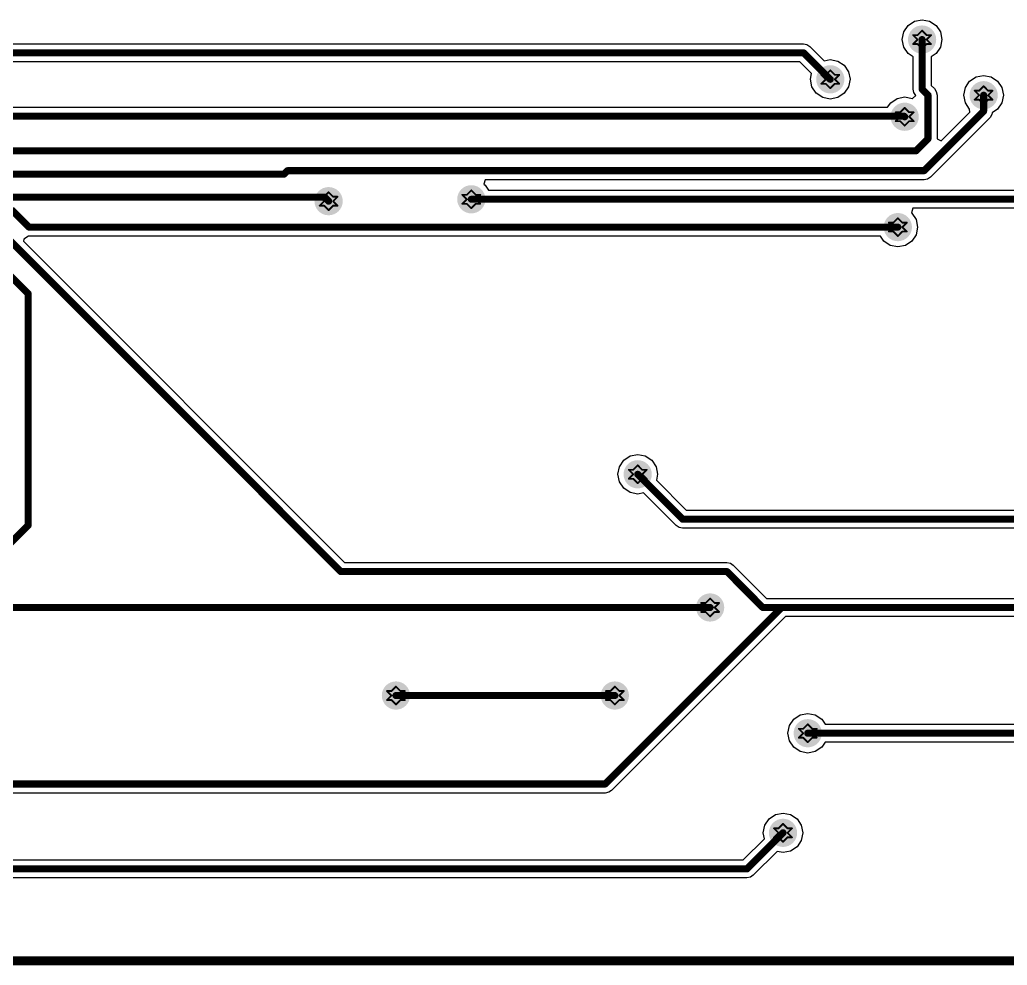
# Model space of a CAD drawing. Header units: millimetres. Extents: x 13 to 607, y 0 to 420.
# Drawn here: x 447.6 to 503.4, y 225.3 to 278.8 of the extents above; entities that cross this region are included whole.
import ezdxf

# ---------------------------------------------------------------- set-up
doc = ezdxf.new("R2010")
doc.units = ezdxf.units.MM
for name, color, linetype in [('BottomLayer', 5, 'Continuous'), ('DrillDrawing', 1, 'Continuous'), ('Mechanical1', 6, 'Continuous')]:
    doc.layers.add(name, color=color, linetype=linetype)

msp = doc.modelspace()

# ---------------------------------------------------------------- hatches: boundary and pattern name
at = {"layer": 'BottomLayer'}
h = msp.add_hatch(color=5, dxfattribs=at)
edge = h.paths.add_edge_path()
edge.add_arc((498.612, 277.643), 0.799, 0, 360, ccw=False)
h = msp.add_hatch(color=5, dxfattribs=at)
edge = h.paths.add_edge_path()
edge.add_arc((493.421, 275.395), 0.799, 0, 360, ccw=False)
h = msp.add_hatch(color=5, dxfattribs=at)
edge = h.paths.add_edge_path()
edge.add_arc((502.094, 274.496), 0.799, 0, 360, ccw=False)
h = msp.add_hatch(color=5, dxfattribs=at)
edge = h.paths.add_edge_path()
edge.add_arc((497.628, 273.278), 0.799, 0, 360, ccw=False)
h = msp.add_hatch(color=5, dxfattribs=at)
edge = h.paths.add_edge_path()
edge.add_arc((465.047, 268.503), 0.799, 0, 360, ccw=False)
h = msp.add_hatch(color=5, dxfattribs=at)
edge = h.paths.add_edge_path()
edge.add_arc((473.118, 268.61), 0.799, 0, 360, ccw=False)
h = msp.add_hatch(color=5, dxfattribs=at)
edge = h.paths.add_edge_path()
edge.add_arc((497.242, 267.037), 0.799, 0, 360, ccw=False)
h = msp.add_hatch(color=5, dxfattribs=at)
edge = h.paths.add_edge_path()
edge.add_arc((482.529, 253.059), 0.799, 0, 360, ccw=False)
h = msp.add_hatch(color=5, dxfattribs=at)
edge = h.paths.add_edge_path()
edge.add_arc((486.624, 245.527), 0.799, 0, 360, ccw=False)
h = msp.add_hatch(color=5, dxfattribs=at)
edge = h.paths.add_edge_path()
edge.add_arc((468.855, 240.547), 0.799, 0, 360, ccw=False)
h = msp.add_hatch(color=5, dxfattribs=at)
edge = h.paths.add_edge_path()
edge.add_arc((481.237, 240.547), 0.799, 0, 360, ccw=False)
h = msp.add_hatch(color=5, dxfattribs=at)
edge = h.paths.add_edge_path()
edge.add_arc((492.146, 238.416), 0.799, 0, 360, ccw=False)
h = msp.add_hatch(color=5, dxfattribs=at)
edge = h.paths.add_edge_path()
edge.add_arc((490.747, 232.783), 0.799, 0, 360, ccw=False)

# ---------------------------------------------------------------- linework, layer by layer
for p, q in [((498.183, 278.678), (498.612, 278.763)), ((498.612, 278.763), (499.04, 278.678)), ((497.577, 278.071), (497.82, 278.435)), ((497.82, 278.435), (498.183, 278.678)), ((499.04, 278.678), (499.404, 278.435)), ((499.404, 278.435), (499.647, 278.071)), ((497.491, 277.643), (497.577, 278.071)), ((497.577, 277.214), (497.491, 277.643)), ((499.647, 278.071), (499.732, 277.643)), ((499.732, 277.643), (499.647, 277.214)), ((394.322, 277.403), (491.906, 277.403)), ((491.906, 277.403), (492.1, 277.364)), ((492.1, 277.364), (492.266, 277.254)), ((492.266, 277.254), (493.073, 276.447)), ((497.82, 276.85), (497.577, 277.214)), ((499.647, 277.214), (499.404, 276.85)), ((493.073, 276.447), (493.421, 276.516)), ((493.421, 276.516), (493.849, 276.43)), ((498.102, 276.661), (497.82, 276.85)), ((498.102, 274.842), (498.102, 276.661)), ((499.404, 276.85), (499.121, 276.661)), ((499.121, 276.661), (499.121, 275.053)), ((491.695, 276.385), (394.533, 276.385)), ((492.364, 275.715), (491.695, 276.385)), ((493.849, 276.43), (494.213, 276.188)), ((494.213, 276.188), (494.456, 275.824)), ((492.3, 275.395), (492.364, 275.715)), ((492.386, 274.967), (492.3, 275.395)), ((494.456, 275.824), (494.541, 275.395)), ((494.541, 275.395), (494.456, 274.967)), ((501.301, 275.289), (501.665, 275.531)), ((501.665, 275.531), (502.094, 275.617)), ((502.094, 275.617), (502.522, 275.531)), ((502.522, 275.531), (502.886, 275.289)), ((492.629, 274.603), (492.386, 274.967)), ((494.456, 274.967), (494.213, 274.603)), ((498.141, 274.647), (498.102, 274.842)), ((499.121, 275.053), (499.307, 274.867)), ((499.307, 274.867), (499.418, 274.701)), ((500.973, 274.496), (501.059, 274.925)), ((501.059, 274.925), (501.301, 275.289)), ((502.886, 275.289), (503.129, 274.925)), ((503.129, 274.925), (503.214, 274.496)), ((492.992, 274.36), (492.629, 274.603)), ((493.421, 274.275), (492.992, 274.36)), ((493.849, 274.36), (493.421, 274.275)), ((494.213, 274.603), (493.849, 274.36)), ((496.836, 274.071), (497.199, 274.314)), ((497.199, 274.314), (497.628, 274.399)), ((497.628, 274.399), (498.057, 274.314)), ((498.057, 274.314), (498.072, 274.303)), ((498.072, 274.303), (498.252, 274.482)), ((498.252, 274.482), (498.141, 274.647)), ((499.418, 274.701), (499.457, 274.507)), ((499.457, 274.507), (499.457, 272.037)), ((501.059, 274.068), (500.973, 274.496)), ((503.214, 274.496), (503.129, 274.068)), ((439.37, 273.815), (496.665, 273.815)), ((496.665, 273.815), (496.836, 274.071)), ((501.301, 273.704), (501.059, 274.068)), ((501.318, 273.54), (501.301, 273.704)), ((502.886, 273.704), (502.584, 273.503)), ((503.129, 274.068), (502.886, 273.704)), ((502.454, 273.235), (499.085, 269.867)), ((499.692, 271.914), (501.318, 273.54)), ((502.564, 273.401), (502.454, 273.235)), ((502.584, 273.503), (502.564, 273.401)), ((499.457, 272.037), (499.472, 272.023)), ((499.472, 272.023), (499.692, 271.914)), ((499.085, 269.867), (498.92, 269.756)), ((473.894, 269.718), (473.817, 269.464)), ((473.817, 269.464), (473.91, 269.402)), ((498.725, 269.718), (473.894, 269.718)), ((473.91, 269.402), (474.099, 269.119)), ((498.92, 269.756), (498.725, 269.718)), ((474.099, 269.119), (505.08, 269.119)), ((498.084, 268.101), (498.007, 267.847)), ((505.291, 268.101), (498.084, 268.101)), ((498.007, 267.847), (498.034, 267.829)), ((498.034, 267.829), (498.277, 267.465)), ((498.277, 267.465), (498.362, 267.037)), ((498.362, 267.037), (498.277, 266.608)), ((448.081, 266.531), (447.806, 266.35)), ((448.099, 266.527), (448.081, 266.531)), ((496.26, 266.527), (448.099, 266.527)), ((496.449, 266.244), (496.26, 266.527)), ((498.277, 266.608), (498.034, 266.244)), ((447.806, 266.35), (447.784, 266.235)), ((447.784, 266.235), (465.955, 248.064)), ((496.813, 266.002), (496.449, 266.244)), ((497.242, 265.916), (496.813, 266.002)), ((497.67, 266.002), (497.242, 265.916)), ((498.034, 266.244), (497.67, 266.002)), ((482.1, 254.094), (482.529, 254.179)), ((482.529, 254.179), (482.957, 254.094)), ((481.494, 253.488), (481.737, 253.851)), ((481.737, 253.851), (482.1, 254.094)), ((482.957, 254.094), (483.321, 253.851)), ((483.321, 253.851), (483.564, 253.488)), ((481.408, 253.059), (481.494, 253.488)), ((481.494, 252.63), (481.408, 253.059)), ((483.564, 253.488), (483.649, 253.059)), ((483.649, 253.059), (483.583, 252.725)), ((481.737, 252.267), (481.494, 252.63)), ((483.583, 252.725), (485.277, 251.031)), ((482.1, 252.024), (481.737, 252.267)), ((482.529, 251.939), (482.1, 252.024)), ((482.863, 252.005), (482.529, 251.939)), ((484.706, 250.162), (482.863, 252.005)), ((485.277, 251.031), (507.889, 251.031)), ((484.871, 250.051), (484.706, 250.162)), ((485.066, 250.013), (484.871, 250.051)), ((507.889, 250.013), (485.066, 250.013)), ((465.955, 248.064), (487.576, 248.064)), ((487.576, 248.064), (487.771, 248.025)), ((487.771, 248.025), (487.936, 247.915)), ((487.936, 247.915), (489.815, 246.036)), ((489.815, 246.036), (507.802, 246.036)), ((490.887, 245.018), (481.053, 235.184)), ((507.802, 245.018), (490.887, 245.018)), ((491.111, 238.844), (491.354, 239.208)), ((491.354, 239.208), (491.717, 239.451)), ((491.717, 239.451), (492.146, 239.536)), ((492.146, 239.536), (492.575, 239.451)), ((492.575, 239.451), (492.938, 239.208)), ((492.938, 239.208), (493.127, 238.925)), ((491.026, 238.416), (491.111, 238.844)), ((493.127, 238.925), (508.226, 238.925)), ((491.111, 237.987), (491.026, 238.416)), ((491.354, 237.624), (491.111, 237.987)), ((491.717, 237.381), (491.354, 237.624)), ((492.146, 237.295), (491.717, 237.381)), ((492.575, 237.381), (492.146, 237.295)), ((492.938, 237.624), (492.575, 237.381)), ((493.127, 237.906), (492.938, 237.624)), ((508.437, 237.906), (493.127, 237.906)), ((481.053, 235.184), (480.888, 235.073)), ((480.693, 235.035), (438.631, 235.035)), ((480.888, 235.073), (480.693, 235.035)), ((489.712, 233.212), (489.955, 233.575)), ((489.955, 233.575), (490.318, 233.818)), ((490.318, 233.818), (490.747, 233.903)), ((490.747, 233.903), (491.176, 233.818)), ((491.176, 233.818), (491.539, 233.575)), ((491.539, 233.575), (491.782, 233.212)), ((489.627, 232.783), (489.712, 233.212)), ((491.782, 233.212), (491.868, 232.783)), ((488.496, 231.252), (489.693, 232.449)), ((489.693, 232.449), (489.627, 232.783)), ((491.782, 232.354), (491.539, 231.991)), ((491.868, 232.783), (491.782, 232.354)), ((491.539, 231.991), (491.176, 231.748)), ((423.303, 231.252), (488.496, 231.252)), ((490.413, 231.729), (489.067, 230.383)), ((490.747, 231.663), (490.413, 231.729)), ((491.176, 231.748), (490.747, 231.663)), ((488.707, 230.233), (423.092, 230.233)), ((488.902, 230.272), (488.707, 230.233)), ((489.067, 230.383), (488.902, 230.272)), ((364.753, 225.548), (534.574, 225.548))]:
    msp.add_line(p, q, dxfattribs=at)
at = {"layer": 'BottomLayer', "const_width": 0.4}
for points in [[(498.612, 274.842), (498.612, 277.643)], [(491.906, 276.894), (394.322, 276.894)], [(493.247, 275.552), (491.906, 276.894)], [(493.264, 275.552), (493.247, 275.552)], [(493.421, 275.395), (493.264, 275.552)], [(498.947, 274.507), (498.612, 274.842)], [(498.947, 272.03), (498.947, 274.507)], [(502.094, 273.595), (502.094, 274.496)], [(502.094, 273.595), (498.725, 270.227)], [(497.6, 273.306), (438.435, 273.306)], [(497.628, 273.278), (497.6, 273.306)], [(498.947, 272.03), (498.267, 271.35)], [(498.267, 271.35), (435.715, 271.35)], [(462.719, 270.227), (462.523, 270.031)], [(498.725, 270.227), (462.719, 270.227)], [(462.523, 270.031), (438.661, 270.031)], [(464.82, 268.73), (444.149, 268.73)], [(465.047, 268.503), (464.82, 268.73)], [(505.291, 268.61), (473.118, 268.61)], [(448.099, 267.037), (447.105, 268.031)], [(497.242, 267.037), (448.099, 267.037)], [(465.744, 247.555), (446.567, 266.732)], [(448.049, 263.281), (445.268, 266.062)], [(448.049, 250.164), (448.049, 263.281)], [(485.066, 250.522), (482.529, 253.059)], [(448.049, 250.164), (444.116, 246.231)], [(510.599, 250.522), (485.066, 250.522)], [(487.576, 247.555), (465.744, 247.555)], [(489.604, 245.527), (487.576, 247.555)], [(486.624, 245.527), (444.82, 245.527)], [(490.676, 245.527), (480.693, 235.544)], [(490.676, 245.527), (489.604, 245.527)], [(510.599, 245.527), (490.676, 245.527)], [(481.237, 240.547), (468.855, 240.547)], [(508.437, 238.416), (492.146, 238.416)], [(480.693, 235.544), (438.631, 235.544)], [(490.747, 232.783), (488.707, 230.743)], [(488.707, 230.743), (423.092, 230.743)]]:
    msp.add_lwpolyline(points, dxfattribs=at)
at = {"layer": 'BottomLayer', "const_width": 0.2}
for points in [[(498.712, 277.643, -1), (498.512, 277.643, -1)], [(492.005, 276.894, -1), (491.806, 276.894, -1)], [(492.005, 276.894, -1), (491.806, 276.894, -1)], [(493.347, 275.552, -1), (493.147, 275.552, -1)], [(493.347, 275.552, -1), (493.147, 275.552, -1)], [(493.364, 275.552, -1), (493.164, 275.552, -1)], [(493.364, 275.552, -1), (493.164, 275.552, -1)], [(493.521, 275.395, -1), (493.321, 275.395, -1)], [(498.712, 274.842, -1), (498.512, 274.842, -1)], [(498.712, 274.842, -1), (498.512, 274.842, -1)], [(499.047, 274.507, -1), (498.847, 274.507, -1)], [(499.047, 274.507, -1), (498.847, 274.507, -1)], [(502.194, 274.496, -1), (501.994, 274.496, -1)], [(502.194, 273.595, -1), (501.994, 273.595, -1)], [(502.194, 273.595, -1), (501.994, 273.595, -1)], [(497.7, 273.306, -1), (497.501, 273.306, -1)], [(497.7, 273.306, -1), (497.501, 273.306, -1)], [(497.728, 273.278, -1), (497.528, 273.278, -1)], [(499.047, 272.03, -1), (498.847, 272.03, -1)], [(499.047, 272.03, -1), (498.847, 272.03, -1)], [(498.367, 271.35, -1), (498.167, 271.35, -1)], [(498.367, 271.35, -1), (498.167, 271.35, -1)], [(462.819, 270.227, -1), (462.619, 270.227, -1)], [(462.819, 270.227, -1), (462.619, 270.227, -1)], [(498.825, 270.227, -1), (498.625, 270.227, -1)], [(498.825, 270.227, -1), (498.625, 270.227, -1)], [(462.623, 270.031, -1), (462.423, 270.031, -1)], [(462.623, 270.031, -1), (462.423, 270.031, -1)], [(464.92, 268.73, -1), (464.72, 268.73, -1)], [(464.92, 268.73, -1), (464.72, 268.73, -1)], [(465.147, 268.503, -1), (464.947, 268.503, -1)], [(473.217, 268.61, -1), (473.018, 268.61, -1)], [(448.199, 267.037, -1), (447.999, 267.037, -1)], [(448.199, 267.037, -1), (447.999, 267.037, -1)], [(497.341, 267.037, -1), (497.142, 267.037, -1)], [(448.149, 263.281, -1), (447.949, 263.281, -1)], [(448.149, 263.281, -1), (447.949, 263.281, -1)], [(482.629, 253.059, -1), (482.429, 253.059, -1)], [(448.149, 250.164, -1), (447.949, 250.164, -1)], [(448.149, 250.164, -1), (447.949, 250.164, -1)], [(485.166, 250.522, -1), (484.966, 250.522, -1)], [(485.166, 250.522, -1), (484.966, 250.522, -1)], [(465.844, 247.555, -1), (465.644, 247.555, -1)], [(465.844, 247.555, -1), (465.644, 247.555, -1)], [(487.676, 247.555, -1), (487.476, 247.555, -1)], [(487.676, 247.555, -1), (487.476, 247.555, -1)], [(486.724, 245.527, -1), (486.525, 245.527, -1)], [(489.704, 245.527, -1), (489.504, 245.527, -1)], [(489.704, 245.527, -1), (489.504, 245.527, -1)], [(490.776, 245.527, -1), (490.576, 245.527, -1)], [(490.776, 245.527, -1), (490.576, 245.527, -1)], [(490.776, 245.527, -1), (490.576, 245.527, -1)], [(468.955, 240.547, -1), (468.755, 240.547, -1)], [(481.337, 240.547, -1), (481.137, 240.547, -1)], [(492.246, 238.416, -1), (492.046, 238.416, -1)], [(480.793, 235.544, -1), (480.593, 235.544, -1)], [(480.793, 235.544, -1), (480.593, 235.544, -1)], [(490.847, 232.783, -1), (490.647, 232.783, -1)], [(488.807, 230.743, -1), (488.607, 230.743, -1)], [(488.807, 230.743, -1), (488.607, 230.743, -1)]]:
    msp.add_lwpolyline(points, format="xyb", close=True, dxfattribs=at)
at = {"layer": 'DrillDrawing', "const_width": 0.101}
for points in [[(498.612, 278.15), (498.358, 277.896)], [(498.865, 277.896), (498.612, 278.15)], [(498.358, 277.896), (498.104, 277.896)], [(498.358, 277.643), (498.104, 277.896)], [(498.358, 277.643), (498.104, 277.389)], [(499.119, 277.896), (498.865, 277.643)], [(499.119, 277.896), (498.865, 277.896)], [(499.119, 277.389), (498.865, 277.643)], [(498.358, 277.389), (498.104, 277.389)], [(498.612, 277.135), (498.358, 277.389)], [(498.865, 277.389), (498.612, 277.135)], [(499.119, 277.389), (498.865, 277.389)], [(493.421, 275.903), (493.167, 275.649)], [(493.674, 275.649), (493.421, 275.903)], [(493.167, 275.649), (492.913, 275.649)], [(493.167, 275.395), (492.913, 275.649)], [(493.167, 275.395), (492.913, 275.142)], [(493.928, 275.649), (493.674, 275.395)], [(493.928, 275.649), (493.674, 275.649)], [(493.928, 275.142), (493.674, 275.395)], [(493.167, 275.142), (492.913, 275.142)], [(493.421, 274.888), (493.167, 275.142)], [(493.674, 275.142), (493.421, 274.888)], [(493.928, 275.142), (493.674, 275.142)], [(501.84, 274.75), (501.586, 274.75)], [(501.84, 274.496), (501.586, 274.75)], [(502.094, 275.004), (501.84, 274.75)], [(502.347, 274.75), (502.094, 275.004)], [(502.601, 274.75), (502.347, 274.496)], [(502.601, 274.75), (502.347, 274.75)], [(501.84, 274.496), (501.586, 274.243)], [(501.84, 274.243), (501.586, 274.243)], [(502.094, 273.989), (501.84, 274.243)], [(502.347, 274.243), (502.094, 273.989)], [(502.601, 274.243), (502.347, 274.496)], [(502.601, 274.243), (502.347, 274.243)], [(497.628, 273.786), (497.374, 273.532)], [(497.882, 273.532), (497.628, 273.786)], [(497.374, 273.532), (497.121, 273.532)], [(497.374, 273.278), (497.121, 273.532)], [(497.374, 273.278), (497.121, 273.025)], [(498.135, 273.532), (497.882, 273.278)], [(498.135, 273.532), (497.882, 273.532)], [(498.135, 273.025), (497.882, 273.278)], [(497.374, 273.025), (497.121, 273.025)], [(497.628, 272.771), (497.374, 273.025)], [(497.882, 273.025), (497.628, 272.771)], [(498.135, 273.025), (497.882, 273.025)], [(464.794, 268.756), (464.54, 268.756)], [(464.794, 268.503), (464.54, 268.756)], [(465.047, 269.01), (464.794, 268.756)], [(465.301, 268.756), (465.047, 269.01)], [(465.555, 268.756), (465.301, 268.503)], [(465.555, 268.756), (465.301, 268.756)], [(472.864, 268.864), (472.61, 268.864)], [(472.864, 268.61), (472.61, 268.864)], [(472.864, 268.61), (472.61, 268.356)], [(473.118, 269.117), (472.864, 268.864)], [(473.371, 268.864), (473.118, 269.117)], [(473.625, 268.864), (473.371, 268.61)], [(473.625, 268.864), (473.371, 268.864)], [(473.625, 268.356), (473.371, 268.61)], [(464.794, 268.503), (464.54, 268.249)], [(464.794, 268.249), (464.54, 268.249)], [(465.047, 267.995), (464.794, 268.249)], [(465.301, 268.249), (465.047, 267.995)], [(465.555, 268.249), (465.301, 268.503)], [(465.555, 268.249), (465.301, 268.249)], [(472.864, 268.356), (472.61, 268.356)], [(473.118, 268.102), (472.864, 268.356)], [(473.371, 268.356), (473.118, 268.102)], [(473.625, 268.356), (473.371, 268.356)], [(497.242, 267.544), (496.988, 267.29)], [(497.495, 267.29), (497.242, 267.544)], [(496.988, 267.29), (496.734, 267.29)], [(496.988, 267.037), (496.734, 267.29)], [(496.988, 267.037), (496.734, 266.783)], [(497.749, 267.29), (497.495, 267.037)], [(497.749, 267.29), (497.495, 267.29)], [(497.749, 266.783), (497.495, 267.037)], [(496.988, 266.783), (496.734, 266.783)], [(497.242, 266.529), (496.988, 266.783)], [(497.495, 266.783), (497.242, 266.529)], [(497.749, 266.783), (497.495, 266.783)], [(482.529, 253.567), (482.275, 253.313)], [(482.782, 253.313), (482.529, 253.567)], [(482.275, 253.313), (482.021, 253.313)], [(482.275, 253.059), (482.021, 253.313)], [(482.275, 253.059), (482.021, 252.805)], [(483.036, 253.313), (482.782, 253.059)], [(483.036, 253.313), (482.782, 253.313)], [(483.036, 252.805), (482.782, 253.059)], [(482.275, 252.805), (482.021, 252.805)], [(482.529, 252.552), (482.275, 252.805)], [(482.782, 252.805), (482.529, 252.552)], [(483.036, 252.805), (482.782, 252.805)], [(486.371, 245.781), (486.117, 245.781)], [(486.371, 245.527), (486.117, 245.781)], [(486.624, 246.034), (486.371, 245.781)], [(486.878, 245.781), (486.624, 246.034)], [(487.132, 245.781), (486.878, 245.527)], [(487.132, 245.781), (486.878, 245.781)], [(486.371, 245.527), (486.117, 245.273)], [(486.371, 245.273), (486.117, 245.273)], [(486.624, 245.02), (486.371, 245.273)], [(486.878, 245.273), (486.624, 245.02)], [(487.132, 245.273), (486.878, 245.527)], [(487.132, 245.273), (486.878, 245.273)], [(468.601, 240.801), (468.347, 240.801)], [(468.601, 240.547), (468.347, 240.801)], [(468.855, 241.055), (468.601, 240.801)], [(469.109, 240.801), (468.855, 241.055)], [(469.362, 240.801), (469.109, 240.547)], [(469.362, 240.801), (469.109, 240.801)], [(480.983, 240.801), (480.729, 240.801)], [(480.983, 240.547), (480.729, 240.801)], [(481.237, 241.055), (480.983, 240.801)], [(481.491, 240.801), (481.237, 241.055)], [(481.744, 240.801), (481.491, 240.547)], [(481.744, 240.801), (481.491, 240.801)], [(468.601, 240.547), (468.347, 240.293)], [(468.601, 240.293), (468.347, 240.293)], [(468.855, 240.04), (468.601, 240.293)], [(469.109, 240.293), (468.855, 240.04)], [(469.362, 240.293), (469.109, 240.547)], [(469.362, 240.293), (469.109, 240.293)], [(480.983, 240.547), (480.729, 240.293)], [(480.983, 240.293), (480.729, 240.293)], [(481.237, 240.04), (480.983, 240.293)], [(481.491, 240.293), (481.237, 240.04)], [(481.744, 240.293), (481.491, 240.547)], [(481.744, 240.293), (481.491, 240.293)], [(491.892, 238.669), (491.639, 238.669)], [(491.892, 238.416), (491.639, 238.669)], [(492.146, 238.923), (491.892, 238.669)], [(492.4, 238.669), (492.146, 238.923)], [(492.654, 238.669), (492.4, 238.416)], [(492.654, 238.669), (492.4, 238.669)], [(491.892, 238.416), (491.639, 238.162)], [(491.892, 238.162), (491.639, 238.162)], [(492.146, 237.908), (491.892, 238.162)], [(492.4, 238.162), (492.146, 237.908)], [(492.654, 238.162), (492.4, 238.416)], [(492.654, 238.162), (492.4, 238.162)], [(490.493, 233.037), (490.24, 233.037)], [(490.493, 232.783), (490.24, 233.037)], [(490.747, 233.29), (490.493, 233.037)], [(491.001, 233.037), (490.747, 233.29)], [(491.255, 233.037), (491.001, 232.783)], [(491.255, 233.037), (491.001, 233.037)], [(490.493, 232.783), (490.24, 232.529)], [(490.493, 232.529), (490.24, 232.529)], [(490.747, 232.275), (490.493, 232.529)], [(491.001, 232.529), (490.747, 232.275)], [(491.255, 232.529), (491.001, 232.783)], [(491.255, 232.529), (491.001, 232.529)]]:
    msp.add_lwpolyline(points, dxfattribs=at)
at = {"layer": 'DrillDrawing', "const_width": 0.0507}
for points in [[(498.637, 278.15, -1), (498.586, 278.15, -1)], [(498.637, 278.15, -1), (498.586, 278.15, -1)], [(498.13, 277.896, -1), (498.079, 277.896, -1)], [(498.13, 277.896, -1), (498.079, 277.896, -1)], [(498.383, 277.896, -1), (498.333, 277.896, -1)], [(498.383, 277.896, -1), (498.333, 277.896, -1)], [(498.383, 277.643, -1), (498.333, 277.643, -1)], [(498.383, 277.643, -1), (498.333, 277.643, -1)], [(498.891, 277.896, -1), (498.84, 277.896, -1)], [(498.891, 277.896, -1), (498.84, 277.896, -1)], [(498.891, 277.643, -1), (498.84, 277.643, -1)], [(498.891, 277.643, -1), (498.84, 277.643, -1)], [(499.145, 277.896, -1), (499.094, 277.896, -1)], [(499.145, 277.896, -1), (499.094, 277.896, -1)], [(498.13, 277.389, -1), (498.079, 277.389, -1)], [(498.13, 277.389, -1), (498.079, 277.389, -1)], [(498.383, 277.389, -1), (498.333, 277.389, -1)], [(498.383, 277.389, -1), (498.333, 277.389, -1)], [(498.637, 277.135, -1), (498.586, 277.135, -1)], [(498.637, 277.135, -1), (498.586, 277.135, -1)], [(498.891, 277.389, -1), (498.84, 277.389, -1)], [(498.891, 277.389, -1), (498.84, 277.389, -1)], [(499.145, 277.389, -1), (499.094, 277.389, -1)], [(499.145, 277.389, -1), (499.094, 277.389, -1)], [(493.446, 275.903, -1), (493.395, 275.903, -1)], [(493.446, 275.903, -1), (493.395, 275.903, -1)], [(492.939, 275.649, -1), (492.888, 275.649, -1)], [(492.939, 275.649, -1), (492.888, 275.649, -1)], [(493.192, 275.649, -1), (493.142, 275.649, -1)], [(493.192, 275.649, -1), (493.142, 275.649, -1)], [(493.192, 275.395, -1), (493.142, 275.395, -1)], [(493.192, 275.395, -1), (493.142, 275.395, -1)], [(493.7, 275.649, -1), (493.649, 275.649, -1)], [(493.7, 275.649, -1), (493.649, 275.649, -1)], [(493.7, 275.395, -1), (493.649, 275.395, -1)], [(493.7, 275.395, -1), (493.649, 275.395, -1)], [(493.954, 275.649, -1), (493.903, 275.649, -1)], [(493.954, 275.649, -1), (493.903, 275.649, -1)], [(492.939, 275.142, -1), (492.888, 275.142, -1)], [(492.939, 275.142, -1), (492.888, 275.142, -1)], [(493.192, 275.142, -1), (493.142, 275.142, -1)], [(493.192, 275.142, -1), (493.142, 275.142, -1)], [(493.446, 274.888, -1), (493.395, 274.888, -1)], [(493.446, 274.888, -1), (493.395, 274.888, -1)], [(493.7, 275.142, -1), (493.649, 275.142, -1)], [(493.7, 275.142, -1), (493.649, 275.142, -1)], [(493.954, 275.142, -1), (493.903, 275.142, -1)], [(493.954, 275.142, -1), (493.903, 275.142, -1)], [(501.612, 274.75, -1), (501.561, 274.75, -1)], [(501.612, 274.75, -1), (501.561, 274.75, -1)], [(501.865, 274.75, -1), (501.815, 274.75, -1)], [(501.865, 274.75, -1), (501.815, 274.75, -1)], [(502.119, 275.004, -1), (502.068, 275.004, -1)], [(502.119, 275.004, -1), (502.068, 275.004, -1)], [(502.373, 274.75, -1), (502.322, 274.75, -1)], [(502.373, 274.75, -1), (502.322, 274.75, -1)], [(502.626, 274.75, -1), (502.576, 274.75, -1)], [(502.626, 274.75, -1), (502.576, 274.75, -1)], [(501.612, 274.243, -1), (501.561, 274.243, -1)], [(501.612, 274.243, -1), (501.561, 274.243, -1)], [(501.865, 274.496, -1), (501.815, 274.496, -1)], [(501.865, 274.496, -1), (501.815, 274.496, -1)], [(501.865, 274.243, -1), (501.815, 274.243, -1)], [(501.865, 274.243, -1), (501.815, 274.243, -1)], [(502.373, 274.496, -1), (502.322, 274.496, -1)], [(502.373, 274.496, -1), (502.322, 274.496, -1)], [(502.373, 274.243, -1), (502.322, 274.243, -1)], [(502.373, 274.243, -1), (502.322, 274.243, -1)], [(502.626, 274.243, -1), (502.576, 274.243, -1)], [(502.626, 274.243, -1), (502.576, 274.243, -1)], [(497.653, 273.786, -1), (497.603, 273.786, -1)], [(497.653, 273.786, -1), (497.603, 273.786, -1)], [(502.119, 273.989, -1), (502.068, 273.989, -1)], [(502.119, 273.989, -1), (502.068, 273.989, -1)], [(497.146, 273.532, -1), (497.095, 273.532, -1)], [(497.146, 273.532, -1), (497.095, 273.532, -1)], [(497.4, 273.532, -1), (497.349, 273.532, -1)], [(497.4, 273.532, -1), (497.349, 273.532, -1)], [(497.4, 273.278, -1), (497.349, 273.278, -1)], [(497.4, 273.278, -1), (497.349, 273.278, -1)], [(497.907, 273.532, -1), (497.856, 273.532, -1)], [(497.907, 273.532, -1), (497.856, 273.532, -1)], [(497.907, 273.278, -1), (497.856, 273.278, -1)], [(497.907, 273.278, -1), (497.856, 273.278, -1)], [(498.161, 273.532, -1), (498.11, 273.532, -1)], [(498.161, 273.532, -1), (498.11, 273.532, -1)], [(497.146, 273.025, -1), (497.095, 273.025, -1)], [(497.146, 273.025, -1), (497.095, 273.025, -1)], [(497.4, 273.025, -1), (497.349, 273.025, -1)], [(497.4, 273.025, -1), (497.349, 273.025, -1)], [(497.653, 272.771, -1), (497.603, 272.771, -1)], [(497.653, 272.771, -1), (497.603, 272.771, -1)], [(497.907, 273.025, -1), (497.856, 273.025, -1)], [(497.907, 273.025, -1), (497.856, 273.025, -1)], [(498.161, 273.025, -1), (498.11, 273.025, -1)], [(498.161, 273.025, -1), (498.11, 273.025, -1)], [(464.565, 268.756, -1), (464.514, 268.756, -1)], [(464.565, 268.756, -1), (464.514, 268.756, -1)], [(464.819, 268.756, -1), (464.768, 268.756, -1)], [(464.819, 268.756, -1), (464.768, 268.756, -1)], [(465.073, 269.01, -1), (465.022, 269.01, -1)], [(465.073, 269.01, -1), (465.022, 269.01, -1)], [(465.326, 268.756, -1), (465.276, 268.756, -1)], [(465.326, 268.756, -1), (465.276, 268.756, -1)], [(465.58, 268.756, -1), (465.529, 268.756, -1)], [(465.58, 268.756, -1), (465.529, 268.756, -1)], [(472.635, 268.864, -1), (472.585, 268.864, -1)], [(472.635, 268.864, -1), (472.585, 268.864, -1)], [(472.889, 268.864, -1), (472.838, 268.864, -1)], [(472.889, 268.864, -1), (472.838, 268.864, -1)], [(472.889, 268.61, -1), (472.838, 268.61, -1)], [(472.889, 268.61, -1), (472.838, 268.61, -1)], [(473.143, 269.117, -1), (473.092, 269.117, -1)], [(473.143, 269.117, -1), (473.092, 269.117, -1)], [(473.397, 268.864, -1), (473.346, 268.864, -1)], [(473.397, 268.864, -1), (473.346, 268.864, -1)], [(473.397, 268.61, -1), (473.346, 268.61, -1)], [(473.397, 268.61, -1), (473.346, 268.61, -1)], [(473.65, 268.864, -1), (473.6, 268.864, -1)], [(473.65, 268.864, -1), (473.6, 268.864, -1)], [(464.565, 268.249, -1), (464.514, 268.249, -1)], [(464.565, 268.249, -1), (464.514, 268.249, -1)], [(464.819, 268.503, -1), (464.768, 268.503, -1)], [(464.819, 268.503, -1), (464.768, 268.503, -1)], [(464.819, 268.249, -1), (464.768, 268.249, -1)], [(464.819, 268.249, -1), (464.768, 268.249, -1)], [(465.326, 268.503, -1), (465.276, 268.503, -1)], [(465.326, 268.503, -1), (465.276, 268.503, -1)], [(465.326, 268.249, -1), (465.276, 268.249, -1)], [(465.326, 268.249, -1), (465.276, 268.249, -1)], [(465.58, 268.249, -1), (465.529, 268.249, -1)], [(465.58, 268.249, -1), (465.529, 268.249, -1)], [(472.635, 268.356, -1), (472.585, 268.356, -1)], [(472.635, 268.356, -1), (472.585, 268.356, -1)], [(472.889, 268.356, -1), (472.838, 268.356, -1)], [(472.889, 268.356, -1), (472.838, 268.356, -1)], [(473.143, 268.102, -1), (473.092, 268.102, -1)], [(473.143, 268.102, -1), (473.092, 268.102, -1)], [(473.397, 268.356, -1), (473.346, 268.356, -1)], [(473.397, 268.356, -1), (473.346, 268.356, -1)], [(473.65, 268.356, -1), (473.6, 268.356, -1)], [(473.65, 268.356, -1), (473.6, 268.356, -1)], [(465.073, 267.995, -1), (465.022, 267.995, -1)], [(465.073, 267.995, -1), (465.022, 267.995, -1)], [(497.267, 267.544, -1), (497.216, 267.544, -1)], [(497.267, 267.544, -1), (497.216, 267.544, -1)], [(496.76, 267.29, -1), (496.709, 267.29, -1)], [(496.76, 267.29, -1), (496.709, 267.29, -1)], [(497.013, 267.29, -1), (496.962, 267.29, -1)], [(497.013, 267.29, -1), (496.962, 267.29, -1)], [(497.013, 267.037, -1), (496.962, 267.037, -1)], [(497.013, 267.037, -1), (496.962, 267.037, -1)], [(497.521, 267.29, -1), (497.47, 267.29, -1)], [(497.521, 267.29, -1), (497.47, 267.29, -1)], [(497.521, 267.037, -1), (497.47, 267.037, -1)], [(497.521, 267.037, -1), (497.47, 267.037, -1)], [(497.774, 267.29, -1), (497.724, 267.29, -1)], [(497.774, 267.29, -1), (497.724, 267.29, -1)], [(496.76, 266.783, -1), (496.709, 266.783, -1)], [(496.76, 266.783, -1), (496.709, 266.783, -1)], [(497.013, 266.783, -1), (496.962, 266.783, -1)], [(497.013, 266.783, -1), (496.962, 266.783, -1)], [(497.267, 266.529, -1), (497.216, 266.529, -1)], [(497.267, 266.529, -1), (497.216, 266.529, -1)], [(497.521, 266.783, -1), (497.47, 266.783, -1)], [(497.521, 266.783, -1), (497.47, 266.783, -1)], [(497.774, 266.783, -1), (497.724, 266.783, -1)], [(497.774, 266.783, -1), (497.724, 266.783, -1)], [(482.554, 253.567, -1), (482.503, 253.567, -1)], [(482.554, 253.567, -1), (482.503, 253.567, -1)], [(482.047, 253.313, -1), (481.996, 253.313, -1)], [(482.047, 253.313, -1), (481.996, 253.313, -1)], [(482.3, 253.313, -1), (482.25, 253.313, -1)], [(482.3, 253.313, -1), (482.25, 253.313, -1)], [(482.3, 253.059, -1), (482.25, 253.059, -1)], [(482.3, 253.059, -1), (482.25, 253.059, -1)], [(482.808, 253.313, -1), (482.757, 253.313, -1)], [(482.808, 253.313, -1), (482.757, 253.313, -1)], [(482.808, 253.059, -1), (482.757, 253.059, -1)], [(482.808, 253.059, -1), (482.757, 253.059, -1)], [(483.062, 253.313, -1), (483.011, 253.313, -1)], [(483.062, 253.313, -1), (483.011, 253.313, -1)], [(482.047, 252.805, -1), (481.996, 252.805, -1)], [(482.047, 252.805, -1), (481.996, 252.805, -1)], [(482.3, 252.805, -1), (482.25, 252.805, -1)], [(482.3, 252.805, -1), (482.25, 252.805, -1)], [(482.554, 252.552, -1), (482.503, 252.552, -1)], [(482.554, 252.552, -1), (482.503, 252.552, -1)], [(482.808, 252.805, -1), (482.757, 252.805, -1)], [(482.808, 252.805, -1), (482.757, 252.805, -1)], [(483.062, 252.805, -1), (483.011, 252.805, -1)], [(483.062, 252.805, -1), (483.011, 252.805, -1)], [(486.142, 245.781, -1), (486.092, 245.781, -1)], [(486.142, 245.781, -1), (486.092, 245.781, -1)], [(486.396, 245.781, -1), (486.345, 245.781, -1)], [(486.396, 245.781, -1), (486.345, 245.781, -1)], [(486.65, 246.034, -1), (486.599, 246.034, -1)], [(486.65, 246.034, -1), (486.599, 246.034, -1)], [(486.904, 245.781, -1), (486.853, 245.781, -1)], [(486.904, 245.781, -1), (486.853, 245.781, -1)], [(487.157, 245.781, -1), (487.107, 245.781, -1)], [(487.157, 245.781, -1), (487.107, 245.781, -1)], [(486.142, 245.273, -1), (486.092, 245.273, -1)], [(486.142, 245.273, -1), (486.092, 245.273, -1)], [(486.396, 245.527, -1), (486.345, 245.527, -1)], [(486.396, 245.527, -1), (486.345, 245.527, -1)], [(486.396, 245.273, -1), (486.345, 245.273, -1)], [(486.396, 245.273, -1), (486.345, 245.273, -1)], [(486.904, 245.527, -1), (486.853, 245.527, -1)], [(486.904, 245.527, -1), (486.853, 245.527, -1)], [(486.904, 245.273, -1), (486.853, 245.273, -1)], [(486.904, 245.273, -1), (486.853, 245.273, -1)], [(487.157, 245.273, -1), (487.107, 245.273, -1)], [(487.157, 245.273, -1), (487.107, 245.273, -1)], [(486.65, 245.02, -1), (486.599, 245.02, -1)], [(486.65, 245.02, -1), (486.599, 245.02, -1)], [(468.373, 240.801, -1), (468.322, 240.801, -1)], [(468.373, 240.801, -1), (468.322, 240.801, -1)], [(468.626, 240.801, -1), (468.576, 240.801, -1)], [(468.626, 240.801, -1), (468.576, 240.801, -1)], [(468.88, 241.055, -1), (468.829, 241.055, -1)], [(468.88, 241.055, -1), (468.829, 241.055, -1)], [(469.134, 240.801, -1), (469.083, 240.801, -1)], [(469.134, 240.801, -1), (469.083, 240.801, -1)], [(469.388, 240.801, -1), (469.337, 240.801, -1)], [(469.388, 240.801, -1), (469.337, 240.801, -1)], [(480.755, 240.801, -1), (480.704, 240.801, -1)], [(480.755, 240.801, -1), (480.704, 240.801, -1)], [(481.009, 240.801, -1), (480.958, 240.801, -1)], [(481.009, 240.801, -1), (480.958, 240.801, -1)], [(481.262, 241.055, -1), (481.212, 241.055, -1)], [(481.262, 241.055, -1), (481.212, 241.055, -1)], [(481.516, 240.801, -1), (481.465, 240.801, -1)], [(481.516, 240.801, -1), (481.465, 240.801, -1)], [(481.77, 240.801, -1), (481.719, 240.801, -1)], [(481.77, 240.801, -1), (481.719, 240.801, -1)], [(468.373, 240.293, -1), (468.322, 240.293, -1)], [(468.373, 240.293, -1), (468.322, 240.293, -1)], [(468.626, 240.547, -1), (468.576, 240.547, -1)], [(468.626, 240.547, -1), (468.576, 240.547, -1)], [(468.626, 240.293, -1), (468.576, 240.293, -1)], [(468.626, 240.293, -1), (468.576, 240.293, -1)], [(469.134, 240.547, -1), (469.083, 240.547, -1)], [(469.134, 240.547, -1), (469.083, 240.547, -1)], [(469.134, 240.293, -1), (469.083, 240.293, -1)], [(469.134, 240.293, -1), (469.083, 240.293, -1)], [(469.388, 240.293, -1), (469.337, 240.293, -1)], [(469.388, 240.293, -1), (469.337, 240.293, -1)], [(480.755, 240.293, -1), (480.704, 240.293, -1)], [(480.755, 240.293, -1), (480.704, 240.293, -1)], [(481.009, 240.547, -1), (480.958, 240.547, -1)], [(481.009, 240.547, -1), (480.958, 240.547, -1)], [(481.009, 240.293, -1), (480.958, 240.293, -1)], [(481.009, 240.293, -1), (480.958, 240.293, -1)], [(481.516, 240.547, -1), (481.465, 240.547, -1)], [(481.516, 240.547, -1), (481.465, 240.547, -1)], [(481.516, 240.293, -1), (481.465, 240.293, -1)], [(481.516, 240.293, -1), (481.465, 240.293, -1)], [(481.77, 240.293, -1), (481.719, 240.293, -1)], [(481.77, 240.293, -1), (481.719, 240.293, -1)], [(468.88, 240.04, -1), (468.829, 240.04, -1)], [(468.88, 240.04, -1), (468.829, 240.04, -1)], [(481.262, 240.04, -1), (481.212, 240.04, -1)], [(481.262, 240.04, -1), (481.212, 240.04, -1)], [(491.664, 238.669, -1), (491.613, 238.669, -1)], [(491.664, 238.669, -1), (491.613, 238.669, -1)], [(491.918, 238.669, -1), (491.867, 238.669, -1)], [(491.918, 238.669, -1), (491.867, 238.669, -1)], [(492.172, 238.923, -1), (492.121, 238.923, -1)], [(492.172, 238.923, -1), (492.121, 238.923, -1)], [(492.425, 238.669, -1), (492.375, 238.669, -1)], [(492.425, 238.669, -1), (492.375, 238.669, -1)], [(492.679, 238.669, -1), (492.628, 238.669, -1)], [(492.679, 238.669, -1), (492.628, 238.669, -1)], [(491.664, 238.162, -1), (491.613, 238.162, -1)], [(491.664, 238.162, -1), (491.613, 238.162, -1)], [(491.918, 238.416, -1), (491.867, 238.416, -1)], [(491.918, 238.416, -1), (491.867, 238.416, -1)], [(491.918, 238.162, -1), (491.867, 238.162, -1)], [(491.918, 238.162, -1), (491.867, 238.162, -1)], [(492.172, 237.908, -1), (492.121, 237.908, -1)], [(492.172, 237.908, -1), (492.121, 237.908, -1)], [(492.425, 238.416, -1), (492.375, 238.416, -1)], [(492.425, 238.416, -1), (492.375, 238.416, -1)], [(492.425, 238.162, -1), (492.375, 238.162, -1)], [(492.425, 238.162, -1), (492.375, 238.162, -1)], [(492.679, 238.162, -1), (492.628, 238.162, -1)], [(492.679, 238.162, -1), (492.628, 238.162, -1)], [(490.265, 233.037, -1), (490.214, 233.037, -1)], [(490.265, 233.037, -1), (490.214, 233.037, -1)], [(490.519, 233.037, -1), (490.468, 233.037, -1)], [(490.519, 233.037, -1), (490.468, 233.037, -1)], [(490.773, 233.29, -1), (490.722, 233.29, -1)], [(490.773, 233.29, -1), (490.722, 233.29, -1)], [(491.026, 233.037, -1), (490.976, 233.037, -1)], [(491.026, 233.037, -1), (490.976, 233.037, -1)], [(491.28, 233.037, -1), (491.229, 233.037, -1)], [(491.28, 233.037, -1), (491.229, 233.037, -1)], [(490.265, 232.529, -1), (490.214, 232.529, -1)], [(490.265, 232.529, -1), (490.214, 232.529, -1)], [(490.519, 232.783, -1), (490.468, 232.783, -1)], [(490.519, 232.783, -1), (490.468, 232.783, -1)], [(490.519, 232.529, -1), (490.468, 232.529, -1)], [(490.519, 232.529, -1), (490.468, 232.529, -1)], [(491.026, 232.783, -1), (490.976, 232.783, -1)], [(491.026, 232.783, -1), (490.976, 232.783, -1)], [(491.026, 232.529, -1), (490.976, 232.529, -1)], [(491.026, 232.529, -1), (490.976, 232.529, -1)], [(491.28, 232.529, -1), (491.229, 232.529, -1)], [(491.28, 232.529, -1), (491.229, 232.529, -1)], [(490.773, 232.275, -1), (490.722, 232.275, -1)], [(490.773, 232.275, -1), (490.722, 232.275, -1)]]:
    msp.add_lwpolyline(points, format="xyb", close=True, dxfattribs=at)
at = {"layer": 'Mechanical1', "const_width": 0.507}
msp.add_lwpolyline([(534.574, 225.548), (364.753, 225.548)], dxfattribs=at)

doc.saveas('drawing.dxf')
